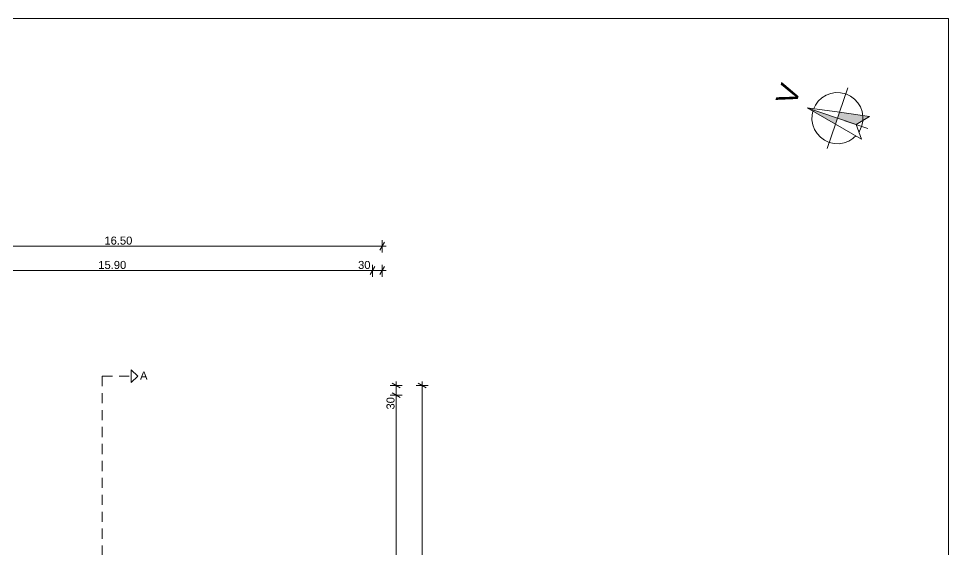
# Model space of a CAD drawing. Header units: feet. Extents: x 2791058 to 2855058, y -67651 to -26651.
# Drawn here: x 2826009 to 2855058, y -43228 to -26651 of the extents above; entities that cross this region are included whole.
import ezdxf
from ezdxf.enums import TextEntityAlignment as Align

# ---------------------------------------------------------------- set-up
doc = ezdxf.new("R2010")
doc.units = ezdxf.units.FT
doc.header["$MEASUREMENT"] = 0
doc.set_wipeout_variables(frame=1)
doc.linetypes.add('Long Dashed', pattern=[529.166651, 317.499995, -211.666656])
doc.linetypes.add('Wipeout_Contour', pattern=[1000, 0, -1000])
for name, color, linetype in [('Dimensioning - General', 7, 'Continuous'), ('Interior - Furniture', 7, 'Continuous'), ('Shell - Roof', 7, 'Continuous')]:
    doc.layers.add(name, color=color, linetype=linetype)
for name, color, linetype, lineweight in [('Interior - Furniture _Pen_No__1', 7, 'Continuous', 0), ('Shell - Roof_Pen_No__20', 1, 'Continuous', 0), ('Shell - Roof_Pen_No__21', 7, 'Continuous', 0), ('Text blocks_Pen_No__20', 1, 'Continuous', 0)]:
    doc.layers.add(name, color=color, linetype=linetype, lineweight=lineweight)
doc.styles.add('GENERATED_STYLE_2', font='arial.ttf')

# ---------------------------------------------------------------- blocks, each defined once
blk = doc.blocks.new('North Symbol 22')
at = {"layer": 'Interior - Furniture', "linetype": 'Continuous', "lineweight": 0, "true_color": 0x000000}
blk.add_hatch(color=18, dxfattribs=at).paths.add_polyline_path([(0, 0), (0, 1000), (-194, 0)])
at = {"layer": 'Interior - Furniture _Pen_No__1', "color": 7, "linetype": 'Continuous', "lineweight": 0}
for p, q in [((0, 1000), (-194, 0)), ((0, 0), (0, 1000)), ((-194, 0), (0, 0))]:
    blk.add_line(p, q, dxfattribs=at)
for start, end in [(0, 180), (180, 0)]:
    blk.add_arc((0, 0), 800, start, end, dxfattribs=at)
at = {"layer": 'Interior - Furniture _Pen_No__1', "color": 7, "lineweight": 0, "style": 'GENERATED_STYLE_2'}
blk.add_attdef('txt', text='', height=650, dxfattribs=at).set_placement((0, 1323), align=Align.BOTTOM_CENTER)
at = {"color": 254, "linetype": 'Wipeout_Contour', "lineweight": 0, "ltscale": 1195.088182}
blk.add_wipeout([(0, 0), (0, 1000), (194, 0)], dxfattribs=at).dxf.layer = 'Interior - Furniture'
at = {"layer": 'Interior - Furniture _Pen_No__1', "color": 7, "linetype": 'Continuous', "lineweight": 0}
for p, q in [((0, 1000), (194, 0)), ((0, 0), (0, 1000)), ((194, 0), (0, 0)), ((375, -927), (194, 0)), ((194, 0), (1000, 0))]:
    blk.add_line(p, q, dxfattribs=at)
at = {"color": 254, "linetype": 'Wipeout_Contour', "lineweight": 0, "ltscale": 1813.560114}
blk.add_wipeout([(0, 0), (0, -618), (-375, -927), (-194, 0)], dxfattribs=at).dxf.layer = 'Interior - Furniture'
at = {"layer": 'Interior - Furniture', "linetype": 'Continuous', "lineweight": 0, "true_color": 0x000000}
blk.add_hatch(color=18, dxfattribs=at).paths.add_polyline_path([(0, 0), (0, -618), (375, -927), (194, 0)])
at = {"layer": 'Interior - Furniture _Pen_No__1', "color": 7, "linetype": 'Continuous', "lineweight": 0}
for p, q in [((-194, 0), (-1000, 0)), ((-375, -927), (-194, 0)), ((-194, 0), (0, 0)), ((0, 0), (0, -618)), ((0, 0), (0, -618)), ((194, 0), (0, 0)), ((0, -250), (0, -1000)), ((0, -618), (-375, -927)), ((0, -618), (375, -927))]:
    blk.add_line(p, q, dxfattribs=at)
blk = doc.blocks.new('Line_1', base_point=(2828621, -37817))
at = {"layer": 'Shell - Roof_Pen_No__20', "color": 1, "linetype": 'Continuous', "lineweight": 0}
for p, q in [((2829731, -37817), (2829531, -37617)), ((2829531, -38017), (2829531, -37617)), ((2829731, -37817), (2829531, -38017))]:
    blk.add_line(p, q, dxfattribs=at)
at = {"layer": 'Shell - Roof_Pen_No__20', "color": 1, "linetype": 'Long Dashed', "lineweight": 0}
blk.add_line((2828621, -37817), (2829531, -37817), dxfattribs=at)

msp = doc.modelspace()

# ---------------------------------------------------------------- linework, layer by layer
at = {"layer": 'Dimensioning - General', "color": 7, "linetype": 'Continuous', "lineweight": 0}
for p, q in [((2837294, -33888), (2837439, -33638)), ((2837366, -33951), (2837366, -33576)), ((2820866, -33763), (2837366, -33763)), ((2820866, -33763), (2837366, -33763)), ((2837366, -33763), (2837489, -33763)), ((2821166, -34523), (2837066, -34523)), ((2821166, -34523), (2837066, -34523)), ((2837139, -34398), (2836994, -34648)), ((2837139, -34398), (2836994, -34648)), ((2837066, -34711), (2837066, -34336)), ((2837066, -34523), (2837366, -34523)), ((2837066, -34523), (2837366, -34523)), ((2837294, -34648), (2837439, -34398)), ((2837366, -34711), (2837366, -34336)), ((2837366, -34523), (2837489, -34523)), ((2837931, -38181), (2837681, -38036)), ((2837806, -38109), (2837806, -37986)), ((2838747, -38181), (2838497, -38036)), ((2838622, -38109), (2838622, -37986)), ((2837993, -38109), (2837618, -38109)), ((2837681, -38336), (2837931, -38481)), ((2837681, -38336), (2837931, -38481)), ((2837806, -38409), (2837806, -38109)), ((2838809, -38109), (2838434, -38109)), ((2838622, -50059), (2838622, -38109)), ((2837993, -38409), (2837618, -38409)), ((2837806, -49759), (2837806, -38409)), ((2837806, -49759), (2837806, -38409))]:
    msp.add_line(p, q, dxfattribs=at)
at = {"layer": 'Shell - Roof_Pen_No__20', "color": 1, "linetype": 'Long Dashed', "lineweight": 0}
msp.add_line((2828621, -37817), (2828621, -59408), dxfattribs=at)
at = {"layer": 'Shell - Roof_Pen_No__21', "color": 7, "linetype": 'Continuous', "lineweight": 0}
for p in [(2791058, -26651), (2855058, -67651), (2855058, -67651)]:
    msp.add_line(p, (2855058, -26651), dxfattribs=at)

# ---------------------------------------------------------------- block references
at = {"layer": 'Interior - Furniture', "color": 104, "linetype": 'Continuous', "lineweight": 0, "true_color": 0x029e21}
ref = msp.add_blockref('North Symbol 22', (2851590, -29760), dxfattribs=dict(at, zscale=1000, rotation=71.15051596669089))
ref.add_attrib('txt', 'V', dxfattribs={"layer": 'Interior - Furniture _Pen_No__1', "color": 7, "lineweight": 0, "height": 650, "rotation": 71.1505, "style": 'GENERATED_STYLE_2'}).set_placement((2850549, -29182), align=Align.BOTTOM_CENTER)
at = {"layer": 'Shell - Roof', "color": 1, "linetype": 'Long Dashed', "lineweight": 0}
msp.add_blockref('Line_1', (2828621, -37817), dxfattribs=at)

# ---------------------------------------------------------------- texts
at = {"layer": 'Dimensioning - General', "color": 7, "lineweight": 0, "char_height": 250, "attachment_point": 7, "style": 'GENERATED_STYLE_2'}
for s, insert in [('\\A1;16.50', (2828689, -33713)), ('\\A1;15.90', (2828499, -34473)), ('\\A1;30', (2836615, -34473))]:
    msp.add_mtext(s, dxfattribs=dict(at, insert=insert))
at = {"layer": 'Dimensioning - General', "color": 7, "lineweight": 0, "insert": (2837756, -38860), "char_height": 250, "attachment_point": 7, "rotation": 90, "style": 'GENERATED_STYLE_2'}
msp.add_mtext('\\A1;30', dxfattribs=at)
at = {"layer": 'Text blocks_Pen_No__20', "color": 1, "linetype": 'Continuous', "lineweight": 0, "insert": (2829804, -37674), "char_height": 250, "attachment_point": 1, "style": 'GENERATED_STYLE_2'}
msp.add_mtext('\\A1;A', dxfattribs=at)

doc.saveas('drawing.dxf')
